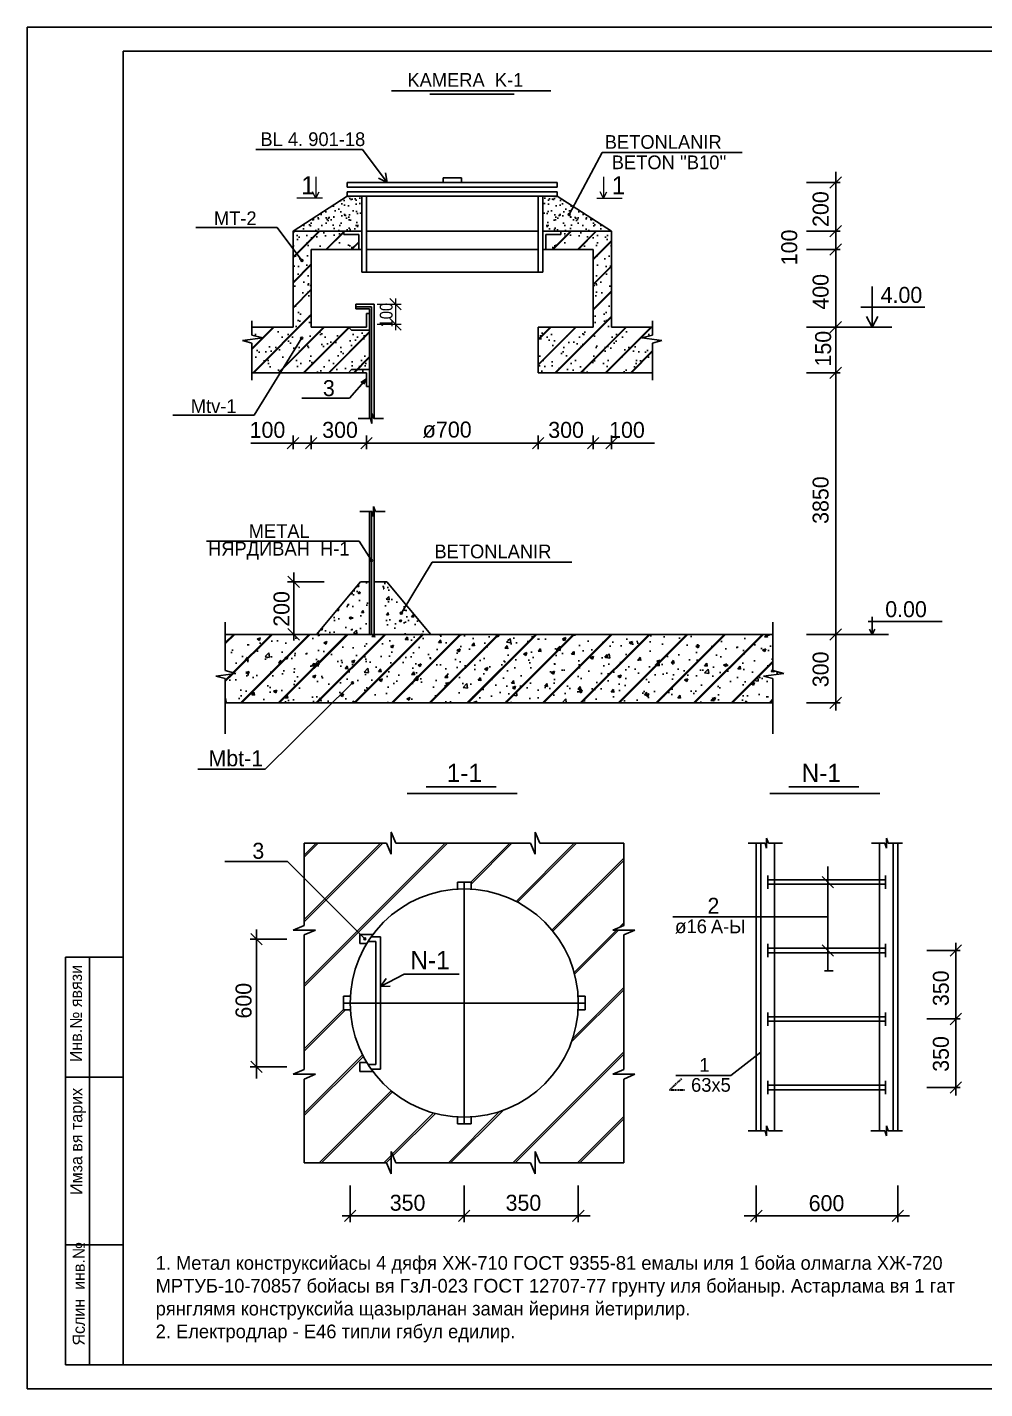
# Model space of a CAD drawing. Header units: millimetres. Extents: x 1177285 to 1225570, y -905119 to -683091.
# Drawn here: x 1183360 to 1204339, y -905119 to -875299 of the extents above; entities that cross this region are included whole.
import ezdxf

# ---------------------------------------------------------------- set-up
doc = ezdxf.new("R2010")
doc.units = ezdxf.units.MM
doc.linetypes.add('ACAD_ISO03W100', pattern=[30, 12, -18])
doc.linetypes.add('DASHEDX2', pattern=[38.1, 25.4, -12.7])
doc.styles.add('CP_ATTR', font='A3TI(LA).TTF')
doc.styles.get("Standard").update_dxf_attribs({"font": 'a3ar(la).ttf'})
doc.styles.add('style3', font='ARIAAL_.TTF', dxfattribs={"height": 300})
doc.styles.add('yazitipi', font='ARIALN.TTF')
doc.dimstyles.new('sevda', dxfattribs={"dimscale": 100, "dimtxt": 2.8, "dimasz": 2.5, "dimexe": 1.25, "dimexo": 0.625, "dimtad": 1, "dimtxsty": 'yazitipi', "dimblk": 'OBLIQUE', "dimcen": 2.5, "dimdle": 1.25, "dimclrd": 253, "dimclre": 253, "dimclrt": 73, "dimaunit": 1, "dimadec": 3, "dimazin": 0, "dimtfac": 1, "dimtmove": 1, "dimatfit": 3, "dimfxl": 1, "dimlwd": 13, "dimlwe": 13, "dimarcsym": 0})

# ---------------------------------------------------------------- blocks, each defined once
blk = doc.blocks.new('_Oblique')
at = {"color": 0, "linetype": 'ByBlock', "lineweight": -2}
blk.add_line((-0.5, -0.5), (0.5, 0.5), dxfattribs=at)
blk = doc.blocks.new('*D33')
at = {"color": 253, "lineweight": 13, "ltscale": 15, "transparency": 16777216}
for p, q in [((1191024, -881366), (1191556, -881366)), ((1191431, -881241), (1191431, -881930)), ((1191024, -881805), (1191556, -881805))]:
    blk.add_line(p, q, dxfattribs=at)
at = {"layer": 'Defpoints', "color": 0, "lineweight": 30, "ltscale": 15, "transparency": 16777216}
for p in [(1190961, -881366), (1190961, -881805), (1191431, -881805)]:
    blk.add_point(p, dxfattribs=at)
at = {"color": 253, "lineweight": 13, "ltscale": 15, "transparency": 16777216, "xscale": 250, "yscale": 250, "zscale": 250}
for p, rotation in [((1191431, -881366), 90), ((1191431, -881805), 270)]:
    blk.add_blockref('_Oblique', p, dxfattribs=dict(at, rotation=rotation))
at = {"color": 73, "ltscale": 15, "transparency": 16777216, "insert": (1191226, -881604), "char_height": 280, "attachment_point": 5, "rotation": 90, "style": 'yazitipi'}
blk.add_mtext('{\\fArial Narrow|b0|i0|c238|p34;100}', dxfattribs=at)
blk = doc.blocks.new('ntnntyht')
at = {"color": 1, "lineweight": 25}
blk.add_line((1961564, -20955), (2003567, -20955), dxfattribs=at)
at = {"lineweight": 25}
for p, q in [((1961564, -50629), (1961564, -20955)), ((1963654, -41225), (1962400, -41225)), ((1963656, -43837), (1962402, -43837)), ((1963656, -47494), (1962402, -47494)), ((1963654, -50106), (1962400, -50106)), ((2003567, -50629), (1961564, -50629))]:
    blk.add_line(p, q, dxfattribs=at)
at = {"color": 1, "lineweight": 25, "ltscale": 15}
blk.add_line((2003045, -21477), (1963653, -21477), dxfattribs=at)
at = {"lineweight": 25, "ltscale": 15}
for q in [(1963654, -21476), (2003045, -50106)]:
    blk.add_line((1963654, -50106), q, dxfattribs=at)
at = {"lineweight": 25, "ltscale": 0.25}
for p, q in [((1962400, -50106), (1962400, -41225)), ((1962922, -50107), (1962922, -41225))]:
    blk.add_line(p, q, dxfattribs=at)
at = {"lineweight": 25, "char_height": 261.21, "width": 6227.25, "attachment_point": 1, "rotation": 90, "style": 'CP_ATTR'}
for s, insert in [('\\pt3143;Инв.№ явязи', (1962497, -43510)), ('\\pt3143;Имза вя тарих', (1962505, -46404)), ('\\pt3143;Яслин  инв.№', (1962558, -49687))]:
    blk.add_mtext(s, dxfattribs=dict(at, insert=insert))

msp = doc.modelspace()

# ---------------------------------------------------------------- hatches: boundary and pattern name
h = msp.add_hatch()
h.set_pattern_fill('AR-SAND', color=0, scale=5, style=0)
h.set_pattern_definition([(37.5, (574883.32, -843051.79), (-8.000156, 244.70662), [0, -193.04, 0, -215.9, 0, -206.375]), (7.5, (574883.32, -843051.8), (224.76164, 358.41255), [0, -104.14, 0, -173.99, 0, -66.675]), (327.5, (574727.11, -843051.79), (395.496185, 0.71859), [0, -63.5, 0, -228.6, 0, -298.45]), (317.5, (574727.1, -843051.8), (381.77823, 111.46466), [0, -31.75, 0, -149.86, 0, -171.45])])
h.paths.add_polyline_path([(1190691.142, -879000.649), (1190372.288, -879000.649), (1189183.282, -879765.57), (1190691.142, -879765.57)])
h = msp.add_hatch()
h.set_pattern_fill('AR-SAND', color=0, scale=5, style=0)
h.set_pattern_definition([(142.5, (1810461.25, -843051.79), (8.000156, 244.70662), [0, -193.04, 0, -215.9, 0, -206.375]), (172.5, (1810461.25, -843051.8), (-224.76164, 358.41255), [0, -104.14, 0, -173.99, 0, -66.675]), (212.5, (1810617.46, -843051.79), (-395.496185, 0.71859), [0, -63.5, 0, -228.6, 0, -298.45]), (222.5, (1810617.46, -843051.8), (-381.77823, 111.46466), [0, -31.75, 0, -149.86, 0, -171.45])])
h.paths.add_polyline_path([(1194653.433, -879000.649), (1194972.288, -879000.649), (1196161.293, -879765.57), (1194653.433, -879765.57)])
for points in [[(1195257.292, -879397.877, 1), (1195212.76, -879397.877, 1)], [(1195225.026, -879397.877, 1), (1195245.026, -879397.877, 1)], [(1189401.629, -880405.639, 1), (1189357.098, -880405.639, 1)], [(1189369.363, -880405.639, 1), (1189389.363, -880405.639, 1)], [(1189395.042, -882110.354, 1), (1189350.511, -882110.354, 1)], [(1189369.363, -882102.83, 1), (1189389.363, -882102.83, 1)], [(1190924.48, -886976.666, 1), (1190879.948, -886976.666, 1)], [(1190892.214, -886976.666, 1), (1190912.214, -886976.666, 1)], [(1191578.188, -888130.783, 1), (1191533.656, -888130.783, 1)], [(1191540.765, -888139.35, 1), (1191560.765, -888139.35, 1)], [(1190507.713, -889657.804, 1), (1190463.182, -889657.804, 1)], [(1190475.448, -889657.804, 1), (1190495.448, -889657.804, 1)], [(1190778.98, -895263.123, 1), (1190734.449, -895263.123, 1)], [(1190746.714, -895263.123, 1), (1190766.714, -895263.123, 1)]]:
    msp.add_hatch(color=0).paths.add_polyline_path(points)
h = msp.add_hatch()
h.set_pattern_fill('JIS_LC_8', color=0, scale=50, style=0)
h.set_pattern_definition([(45, (572783.32, -843151.8), (-275.77164, 275.77164), []), (45, (572803.32, -843151.8), (-275.77164, 275.77164), [])])
h.paths.add_polyline_path([(1190621.638, -880165.57), (1190621.638, -879835.57), (1190294.271, -879835.57), (1190294.271, -879765.57), (1189183.282, -879765.57), (1189183.282, -881865.57), (1188283.282, -881865.57), (1188283.282, -882042.321), (1188518.723, -882101.941), (1188078.314, -882161.148), (1188283.282, -882217.738), (1188283.282, -882865.57), (1190399.92, -882865.57), (1190463.776, -882865.57), (1190861.142, -882865.57), (1190861.142, -881935.57), (1190463.776, -881935.57), (1190399.92, -881865.57), (1189583.282, -881865.57), (1189583.282, -880165.57)])
h.paths.add_polyline_path([(1195049.979, -879765.57), (1195049.979, -879835.57), (1194722.612, -879835.57), (1194722.612, -880165.57), (1195761.293, -880165.57), (1195761.293, -881865.57), (1194553.433, -881865.57), (1194553.433, -882865.57), (1197061.293, -882865.57), (1197061.293, -882217.738), (1197266.261, -882161.148), (1196825.852, -882101.941), (1197061.293, -882042.321), (1197061.293, -881865.57), (1196161.293, -881865.57), (1196161.293, -879765.57)])
h = msp.add_hatch()
h.set_pattern_fill('AR-SAND', color=0, scale=9, style=0)
h.set_pattern_definition([(37.5, (574883.32, -843051.8), (-14.40028, 440.47191), [0, -347.472, 0, -388.62, 0, -371.475]), (7.5, (574883.3, -843051.8), (404.57095, 645.1426), [0, -187.452, 0, -313.182, 0, -120.015]), (327.5, (574602.14, -843051.8), (711.89313, 1.29347), [0, -114.3, 0, -411.48, 0, -537.21]), (317.5, (574602.14, -843051.8), (687.2008, 200.6364), [0, -57.15, 0, -269.748, 0, -308.61])])
h.paths.add_polyline_path([(1189583.282, -880165.57), (1190621.638, -880165.57), (1190621.638, -879835.57), (1190294.271, -879835.57), (1190294.271, -879765.57), (1189183.282, -879765.57), (1189183.282, -881865.57), (1188283.282, -881865.57), (1188283.282, -882042.321), (1188518.723, -882101.941), (1188078.314, -882161.148), (1188283.282, -882217.738), (1188283.282, -882865.57), (1190399.92, -882865.57), (1190463.776, -882865.57), (1190861.142, -882865.57), (1190861.142, -881935.57), (1190463.776, -881935.57), (1190399.92, -881865.57), (1189583.282, -881865.57)])
h = msp.add_hatch()
h.set_pattern_fill('AR-SAND', color=0, scale=9, style=0)
h.set_pattern_definition([(142.5, (1810461.25, -843051.8), (14.40028, 440.47191), [0, -347.472, 0, -388.62, 0, -371.475]), (172.5, (1810461.25, -843051.8), (-404.57095, 645.1426), [0, -187.452, 0, -313.182, 0, -120.015]), (212.5, (1810742.43, -843051.8), (-711.89313, 1.29347), [0, -114.3, 0, -411.48, 0, -537.21]), (222.5, (1810742.43, -843051.8), (-687.2008, 200.6364), [0, -57.15, 0, -269.748, 0, -308.61])])
h.paths.add_polyline_path([(1195761.293, -880165.57), (1194722.937, -880165.57), (1194722.937, -879835.57), (1195050.304, -879835.57), (1195050.304, -879765.57), (1196161.293, -879765.57), (1196161.293, -881865.57), (1197061.293, -881865.57), (1197061.293, -882042.321), (1196825.852, -882101.941), (1197266.261, -882161.148), (1197061.293, -882217.738), (1197061.293, -882865.57), (1194944.655, -882865.57), (1194880.799, -882865.57), (1194553.433, -882865.57), (1194553.433, -881935.57), (1194880.799, -881935.57), (1194944.655, -881865.57), (1195761.293, -881865.57)])
h = msp.add_hatch()
h.set_pattern_fill('AR-CONC', color=0, scale=3, style=0)
h.set_pattern_definition([(50, (1189697.5, -888596), (546.554, -47.82), [57.15, -628.65]), (355, (1189697.5, -888596), (-105.73, 573.17), [45.72, -502.92]), (100.45, (1189743.04, -888600), (440.83, 525.35), [48.57, -534.27]), (46.184, (1189697.5, -888443.6), (813.24, -126.13), [85.72, -942.97]), (96.636, (1189765.3, -888454.1), (712.21, 742.28), [72.85, -801.4]), (351.184, (1189697.5, -888443.6), (712.21, 742.28), [68.58, -754.38]), (21, (1189773.7, -888481.7), (454.845, -306.8), [57.15, -628.65]), (326, (1189773.7, -888481.7), (185.41, 552.56), [45.72, -502.92]), (71.451, (1189811.6, -888507.3), (640.25, 245.77), [48.57, -534.27]), (37.5, (1189697.5, -888596.02), (9.266, 253.665), [0, -496.824, 0, -510.54, 0, -504.825]), (7.5, (1189697.5, -888596.02), (200.46, 300.542), [0, -291.084, 0, -485.394, 0, -192.405]), (327.5, (1189527.57, -888596.02), (406.772, -17.186), [0, -190.5, 0, -594.36, 0, -788.67]), (317.5, (1189451.37, -888596.02), (444.388, 76.28), [0, -247.65, 0, -394.716, 0, -560.07])])
h.paths.add_polyline_path([(1190861.142, -887446.505), (1190661.142, -887446.505), (1189697.496, -888596.02), (1190861.142, -888596.02)])
edge = h.paths.add_edge_path()
edge.add_line((1191567.406, -888111.707), (1191661.791, -887954.916))
edge.add_line((1191661.791, -887954.916), (1191235.587, -887446.505))
edge.add_line((1191235.587, -887446.505), (1191161.142, -887446.505))
edge.add_line((1191161.142, -887446.505), (1191161.142, -888596.02))
edge.add_line((1191161.142, -888596.02), (1192199.233, -888596.02))
edge.add_line((1192199.233, -888596.02), (1191661.791, -887954.916))
edge.add_line((1191661.791, -887954.916), (1191567.406, -888111.707))
edge.add_arc((1191555.922, -888130.783), 22.266, 0, 58.9527406, ccw=False)
edge.add_arc((1191555.922, -888130.783), 22.266, 180, 360, ccw=False)
edge.add_arc((1191555.922, -888130.783), 22.266, 58.9527406, 180, ccw=False)
h = msp.add_hatch()
h.set_pattern_fill('JIS_LC_8', color=0, scale=75, style=0)
h.set_pattern_definition([(45, (573122.7, -843151.8), (-413.65747, 413.65747), []), (45, (573152.7, -843151.8), (-413.65747, 413.65747), [])])
h.paths.add_polyline_path([(1199697.496, -890096.02), (1199697.496, -889565.976), (1199492.528, -889509.386), (1199932.937, -889450.179), (1199697.496, -889390.559), (1199697.496, -888596.02), (1187697.496, -888596.02), (1187697.496, -889390.559), (1187932.937, -889450.179), (1187492.528, -889509.386), (1187697.496, -889565.976), (1187697.496, -890096.02)])
h = msp.add_hatch()
h.set_pattern_fill('AR-CONC', color=0, scale=4, style=0)
h.set_pattern_definition([(50, (575222.7, -843051.8), (728.7387, -63.75634), [76.2, -838.2]), (355, (575222.7, -843051.8), (-140.9713, 764.2266), [60.96, -670.56]), (100.451, (575283.45, -843057.1), (587.77, 700.46675), [64.76, -712.36]), (46.1842, (575222.7, -842848.6), (1084.3162, -168.1693), [114.3, -1257.3]), (96.6356, (575313.1, -842862.6), (949.617, 989.7022), [97.14, -1068.54]), (351.184, (575222.7, -842848.6), (949.6184, 989.7005), [91.44, -1005.84]), (21, (575324.3, -842899.4), (606.4595, -409.0621), [76.2, -838.2]), (326, (575324.3, -842899.4), (247.2081, 736.7519), [60.96, -670.56]), (71.4514, (575374.86, -842933.5), (853.666, 327.6914), [64.76, -712.36]), (37.5, (575222.72, -843051.79), (12.35441, 338.22016), [0, -662.432, 0, -680.72, 0, -673.1]), (7.5, (575222.72, -843051.8), (267.27865, 400.7223), [0, -388.112, 0, -647.192, 0, -256.54]), (327.5, (574996.16, -843051.79), (542.36238, -22.91498), [0, -254, 0, -792.48, 0, -1051.56]), (317.5, (574894.56, -843051.8), (592.51673, 101.70596), [0, -330.2, 0, -526.288, 0, -746.76])])
h.paths.add_polyline_path([(1199697.496, -890096.02), (1199697.496, -889565.976), (1199492.528, -889509.386), (1199932.937, -889450.179), (1199697.496, -889390.559), (1199697.496, -888596.02), (1187697.496, -888596.02), (1187697.496, -889390.559), (1187932.937, -889450.179), (1187492.528, -889509.386), (1187697.496, -889565.976), (1187697.496, -890096.02)])
h = msp.add_hatch()
h.set_pattern_fill('JIS_LC_20A', color=0, scale=50, style=0)
h.set_pattern_definition([(45, (574853.9, -841908.7), (-707.1068, 707.1068), []), (45, (574903.9, -841908.7), (-707.1068, 707.1068), [])])
h.paths.add_polyline_path([(1196428.704, -893169.744), (1194593.939, -893169.744), (1194490.528, -892925.173), (1194490.528, -893411.282), (1194385.31, -893169.744), (1191437.334, -893169.744), (1191333.922, -892925.173), (1191333.922, -893411.282), (1191228.704, -893169.744), (1189428.704, -893169.744), (1189428.704, -893933.642), (1190663.883, -895170.189), (1190933.568, -895170.189, -0.220277302), (1192783.568, -894174.693), (1192783.568, -894022.19), (1193083.568, -894022.19), (1193083.568, -894174.693, -0.379466853), (1195429.064, -896520.189), (1195581.567, -896520.189), (1195581.567, -896820.189), (1195429.064, -896820.189, -0.379466853), (1193083.568, -899165.685), (1193083.568, -899318.188), (1192783.568, -899318.188), (1192783.568, -899165.685, -0.220277302), (1190933.568, -898170.189), (1190650.583, -898170.189), (1190650.583, -897970.189), (1190798.152, -897970.189, -0.122308188), (1190438.072, -896820.189), (1190285.569, -896820.189), (1190285.569, -896520.189), (1190438.072, -896520.189, -0.122308188), (1190798.152, -895370.189), (1190650.583, -895370.189), (1190650.583, -895156.873), (1189428.704, -893933.642), (1189428.704, -894969.744), (1189187.167, -895074.962), (1189673.276, -895074.962), (1189428.704, -895178.373), (1189428.704, -898126.35), (1189187.167, -898231.568), (1189673.276, -898231.568), (1189428.704, -898334.979), (1189428.704, -900169.744), (1191228.704, -900169.744), (1191333.922, -900411.282), (1191333.922, -899925.173), (1191437.334, -900169.744), (1194385.31, -900169.744), (1194490.528, -900411.282), (1194490.528, -899925.173), (1194593.939, -900169.744), (1196428.704, -900169.744), (1196428.704, -898334.979), (1196673.276, -898231.568), (1196187.167, -898231.568), (1196428.704, -898126.35), (1196428.704, -895178.373), (1196673.276, -895074.962), (1196187.167, -895074.962), (1196428.704, -894969.744)])

# ---------------------------------------------------------------- linework, layer by layer
at = {"color": 0}
for p, q in [((1194832.638, -876691.762), (1191337.431, -876691.762)), ((1194027.828, -876761.298), (1192183.723, -876761.298)), ((1190707.6, -877978.086), (1188366.128, -877978.086)), ((1191248.075, -878700.649), (1190707.6, -877978.086)), ((1195235.026, -879397.877), (1195959.608, -878045.839)), ((1195959.608, -878045.839), (1199022.521, -878045.839)), ((1191248.075, -878700.649), (1191208.063, -878488.978)), ((1201072.608, -878467.258), (1201072.608, -890265.301)), ((1190372.288, -878700.649), (1194972.288, -878700.649)), ((1190372.288, -878800.649), (1190372.288, -878700.649)), ((1194972.288, -878700.649), (1190372.288, -878700.649)), ((1191248.075, -878700.649), (1191056.326, -878602.477)), ((1192472.288, -878600.568), (1192872.288, -878600.568)), ((1192472.288, -878600.568), (1192472.288, -878700.568)), ((1192872.288, -878600.568), (1192872.288, -878700.568)), ((1194972.288, -878700.649), (1194972.288, -878800.649)), ((1194972.288, -878800.649), (1194972.288, -878700.649)), ((1189183.282, -879765.57), (1190372.288, -879000.649)), ((1190372.288, -878800.649), (1194972.288, -878800.649)), ((1194972.288, -878800.649), (1190372.288, -878800.649)), ((1190372.288, -879000.649), (1190372.288, -878900.649)), ((1190372.288, -878900.649), (1194972.288, -878900.649)), ((1194972.288, -878900.649), (1190372.288, -878900.649)), ((1190372.288, -879000.649), (1194972.288, -879000.649)), ((1194972.288, -879000.649), (1190372.288, -879000.649)), ((1190691.142, -880665.57), (1190691.142, -879000.649)), ((1190791.142, -880665.57), (1190791.142, -879000.649)), ((1194553.433, -880665.57), (1194553.433, -879000.649)), ((1194653.433, -880665.57), (1194653.433, -879000.649)), ((1194972.288, -878900.649), (1194972.288, -879000.649)), ((1194972.288, -879000.649), (1194972.288, -878900.649)), ((1196161.293, -879765.57), (1194972.288, -879000.649)), ((1188838.888, -879683.077), (1187053.533, -879683.077)), ((1189379.363, -880405.639), (1188838.888, -879683.077)), ((1190691.142, -879765.57), (1189183.282, -879765.57)), ((1189183.282, -881865.57), (1189183.282, -879765.57)), ((1190294.271, -879835.57), (1190294.271, -879765.57)), ((1190621.638, -879835.57), (1190294.271, -879835.57)), ((1190621.638, -880165.57), (1190621.638, -879835.57)), ((1190621.638, -880165.57), (1190621.638, -879835.57)), ((1191091.142, -879765.57), (1190791.142, -879765.57)), ((1190791.142, -879765.57), (1194553.433, -879765.57)), ((1194253.433, -879765.57), (1194553.433, -879765.57)), ((1194653.433, -879765.57), (1196161.293, -879765.57)), ((1194722.612, -879835.57), (1195049.979, -879835.57)), ((1194722.612, -880165.57), (1194722.612, -879835.57)), ((1195049.979, -879835.57), (1195049.979, -879765.57)), ((1196161.293, -881865.57), (1196161.293, -879765.57)), ((1189583.282, -881865.57), (1189583.282, -880165.57)), ((1189583.282, -880165.57), (1190691.142, -880165.57)), ((1190791.142, -880165.57), (1191091.142, -880165.57)), ((1190791.142, -880165.57), (1194553.433, -880165.57)), ((1194553.433, -880165.57), (1194253.433, -880165.57)), ((1195761.293, -880165.57), (1194653.433, -880165.57)), ((1195761.293, -881865.57), (1195761.293, -880165.57)), ((1190691.142, -880665.57), (1194653.433, -880665.57)), ((1190561.142, -881465.57), (1190561.142, -881365.57)), ((1190561.142, -881365.57), (1190961.142, -881365.57)), ((1190561.142, -881425.57), (1190901.142, -881425.57)), ((1190861.142, -881465.57), (1190561.142, -881465.57)), ((1190861.142, -883865.57), (1190861.142, -881465.57)), ((1190901.142, -883865.57), (1190901.142, -881425.57)), ((1190961.142, -881365.57), (1190961.142, -883865.57)), ((1190791.142, -881865.57), (1190791.142, -881565.57)), ((1190791.142, -881565.57), (1190861.142, -881565.57)), ((1188283.282, -881865.57), (1189183.282, -881865.57)), ((1189583.282, -881865.57), (1190791.142, -881865.57)), ((1190463.776, -881935.57), (1190399.92, -881865.57)), ((1190861.142, -881935.57), (1190463.776, -881935.57)), ((1195761.293, -881865.57), (1194553.433, -881865.57)), ((1194553.433, -881865.57), (1194553.433, -882865.57)), ((1197061.293, -881865.57), (1196161.293, -881865.57)), ((1189379.363, -882102.83), (1188333.156, -883797.87)), ((1188283.282, -882865.57), (1190791.142, -882865.57)), ((1190463.776, -882795.57), (1190399.92, -882865.57)), ((1190861.142, -882795.57), (1190463.776, -882795.57)), ((1190861.142, -882795.57), (1190463.776, -882795.57)), ((1190791.142, -882865.57), (1190791.142, -883165.57)), ((1197061.293, -882865.57), (1194553.433, -882865.57)), ((1190791.142, -882999.969), (1190419.219, -883422.858)), ((1190791.142, -882999.969), (1190669.122, -883082.258)), ((1190791.142, -882999.969), (1190734.793, -883119.751)), ((1190791.142, -883165.57), (1190861.142, -883165.57)), ((1190419.219, -883422.858), (1189374.326, -883422.858)), ((1188333.156, -883797.87), (1186547.8, -883797.87)), ((1190911.142, -883975.363), (1190911.142, -883755.777)), ((1190911.142, -883755.777), (1190911.142, -883975.363)), ((1190911.142, -883755.777), (1190951.799, -883864.848)), ((1190611.563, -883864.848), (1190879.739, -883864.848)), ((1190911.142, -883975.363), (1190879.739, -883864.848)), ((1190951.799, -883864.848), (1191166.554, -883864.848)), ((1190648.272, -885905.128), (1190916.448, -885905.128)), ((1190861.142, -888596.02), (1190861.142, -885905.128)), ((1190901.142, -888596.02), (1190901.142, -885905.128)), ((1190947.852, -886015.643), (1190916.448, -885905.128)), ((1190947.852, -886015.643), (1190947.852, -885796.058)), ((1190947.852, -885796.058), (1190947.852, -886015.643)), ((1190947.852, -885796.058), (1190988.509, -885905.128)), ((1190961.142, -885831.713), (1190961.142, -888596.02)), ((1190988.509, -885905.128), (1191203.263, -885905.128)), ((1190861.142, -888596.02), (1190861.142, -886096.02)), ((1190635.932, -886556.604), (1187284.977, -886556.604)), ((1190902.214, -886976.666), (1190635.932, -886556.604)), ((1191550.765, -888139.35), (1192228.415, -887013.655)), ((1192228.415, -887013.655), (1195291.328, -887013.655)), ((1189197.872, -888730.517), (1189197.872, -887238.77)), ((1189197.872, -888730.517), (1189197.872, -887238.77)), ((1189697.496, -888596.02), (1190661.142, -887446.505)), ((1190661.142, -887446.505), (1190861.142, -887446.505)), ((1191235.587, -887446.505), (1190961.142, -887446.505)), ((1192199.233, -888596.02), (1191235.587, -887446.505)), ((1187697.496, -888596.02), (1199697.496, -888596.02)), ((1190485.448, -889657.804), (1188571.397, -891548.791)), ((1199697.496, -890096.02), (1187697.496, -890096.02)), ((1188571.397, -891548.791), (1187097.095, -891548.791)), ((1191681.316, -892083.114), (1194093.638, -892083.114)), ((1199627.223, -892083.114), (1202039.545, -892083.114)), ((1191333.922, -893411.282), (1191333.922, -892925.173)), ((1191333.922, -892925.173), (1191437.334, -893169.744)), ((1194490.528, -893411.282), (1194490.528, -892925.173)), ((1194490.528, -892925.173), (1194593.939, -893169.744)), ((1199558.98, -893280.259), (1199558.98, -893060.674)), ((1199558.98, -893060.674), (1199558.98, -893280.259)), ((1199558.98, -893060.674), (1199599.637, -893169.744)), ((1202184.157, -893280.259), (1202184.157, -893060.674)), ((1202184.157, -893060.674), (1202184.157, -893280.259)), ((1202184.157, -893060.674), (1202224.814, -893169.744)), ((1189428.704, -893169.744), (1191228.704, -893169.744)), ((1189428.704, -893169.744), (1189428.704, -894969.744)), ((1191228.704, -893169.744), (1191333.922, -893411.282)), ((1191437.334, -893169.744), (1194385.31, -893169.744)), ((1194385.31, -893169.744), (1194490.528, -893411.282)), ((1196428.704, -893169.744), (1194593.939, -893169.744)), ((1196428.704, -893169.744), (1196428.704, -894969.744)), ((1199151.859, -893169.744), (1199527.577, -893169.744)), ((1199333.664, -893169.744), (1199333.664, -899469.707)), ((1199433.664, -893169.744), (1199433.664, -899469.707)), ((1199558.98, -893280.259), (1199527.577, -893169.744)), ((1199599.637, -893169.744), (1199908.434, -893169.744)), ((1199733.664, -893169.744), (1199733.664, -899469.707)), ((1201859.343, -893169.744), (1202152.754, -893169.744)), ((1202033.664, -893169.744), (1202033.664, -899469.744)), ((1202184.157, -893280.259), (1202152.754, -893169.744)), ((1202224.814, -893169.744), (1202533.611, -893169.744)), ((1202333.664, -893169.744), (1202333.664, -899469.744)), ((1202433.664, -893169.744), (1202433.664, -899469.744)), ((1189065.312, -893569.847), (1187692.31, -893569.847)), ((1190756.714, -895263.123), (1189065.312, -893569.847)), ((1200899.122, -893679.448), (1200899.122, -895961.94)), ((1199588.221, -893874.183), (1199588.221, -894167.571)), ((1202162.677, -893969.744), (1199588.221, -893969.744)), ((1202162.677, -893874.183), (1202162.677, -894167.571)), ((1193083.568, -894022.19), (1192783.568, -894022.19)), ((1192783.568, -894022.19), (1192783.568, -894174.693)), ((1192933.568, -894170.189), (1192933.568, -894022.19)), ((1192933.568, -899170.189), (1192933.568, -894170.189)), ((1193083.568, -894022.19), (1193083.568, -894174.693)), ((1202162.677, -894069.744), (1199588.221, -894069.744)), ((1200899.122, -894784.487), (1197507.47, -894784.487)), ((1188380.394, -898326.897), (1188380.394, -895062.455)), ((1188380.394, -898326.897), (1188380.394, -895062.455)), ((1189428.704, -894969.744), (1189187.167, -895074.962)), ((1189187.167, -895074.962), (1189673.276, -895074.962)), ((1189673.276, -895074.962), (1189428.704, -895178.373)), ((1189428.704, -895178.373), (1189428.704, -898126.35)), ((1190650.583, -895170.189), (1190933.568, -895170.189)), ((1190650.583, -895370.189), (1190650.583, -895170.189)), ((1196428.704, -894969.744), (1196187.167, -895074.962)), ((1196187.167, -895074.962), (1196673.276, -895074.962)), ((1196673.276, -895074.962), (1196428.704, -895178.373)), ((1196428.704, -895178.373), (1196428.704, -898126.35)), ((1190650.583, -895370.189), (1190798.152, -895370.189)), ((1190829.406, -895320.189), (1190998.152, -895320.189)), ((1190897.027, -895220.189), (1191098.152, -895220.189)), ((1190998.152, -895320.189), (1190998.152, -898020.189)), ((1191098.152, -895220.189), (1191098.152, -898120.189)), ((1199588.221, -895374.183), (1199588.221, -895667.571)), ((1202162.677, -895469.744), (1199588.221, -895469.744)), ((1202162.677, -895374.183), (1202162.677, -895667.571)), ((1203706.824, -895352.982), (1203706.824, -898696.439)), ((1202162.677, -895569.744), (1199588.221, -895569.744)), ((1191098.152, -896307.733), (1191620.544, -896037.416)), ((1200826.456, -895961.94), (1201013.974, -895961.94)), ((1200826.456, -895961.94), (1201013.974, -895961.94)), ((1191098.152, -896307.733), (1191226.434, -896134.674)), ((1191098.152, -896307.733), (1191313.519, -896302.967)), ((1190285.569, -896520.189), (1190285.569, -896820.189)), ((1190285.569, -896520.189), (1190438.072, -896520.189)), ((1190433.568, -896670.189), (1190285.569, -896670.189)), ((1190433.568, -896670.189), (1195433.568, -896670.189)), ((1195581.567, -896520.189), (1195429.064, -896520.189)), ((1195433.568, -896670.189), (1195581.567, -896670.189)), ((1195581.567, -896820.189), (1195581.567, -896520.189)), ((1190285.569, -896820.189), (1190438.072, -896820.189)), ((1195581.567, -896820.189), (1195429.064, -896820.189)), ((1199588.221, -896874.183), (1199588.221, -897167.571)), ((1202162.677, -896969.744), (1199588.221, -896969.744)), ((1202162.677, -896874.183), (1202162.677, -897167.571)), ((1202162.677, -897069.744), (1199588.221, -897069.744)), ((1199433.391, -897743.046), (1198776.499, -898255.259)), ((1189428.704, -898126.35), (1189187.167, -898231.568)), ((1190650.583, -897970.189), (1190798.152, -897970.189)), ((1190650.583, -897970.189), (1190650.583, -898170.189)), ((1190650.583, -898170.189), (1190933.568, -898170.189)), ((1190829.406, -898020.189), (1190998.152, -898020.189)), ((1190897.027, -898120.189), (1191098.152, -898120.189)), ((1196428.704, -898126.35), (1196187.167, -898231.568)), ((1189187.167, -898231.568), (1189673.276, -898231.568)), ((1189673.276, -898231.568), (1189428.704, -898334.979)), ((1189428.704, -900169.744), (1189428.704, -898334.979)), ((1196187.167, -898231.568), (1196673.276, -898231.568)), ((1196673.276, -898231.568), (1196428.704, -898334.979)), ((1196428.704, -900169.744), (1196428.704, -898334.979)), ((1198776.499, -898255.259), (1197572.367, -898255.259)), ((1199588.221, -898374.183), (1199588.221, -898667.571)), ((1202162.677, -898469.744), (1199588.221, -898469.744)), ((1202162.677, -898374.183), (1202162.677, -898667.571)), ((1202162.677, -898569.744), (1199588.221, -898569.744)), ((1192783.568, -899318.188), (1192783.568, -899165.685)), ((1192783.568, -899318.188), (1193083.568, -899318.188)), ((1192933.568, -899170.189), (1192933.568, -899318.188)), ((1193083.568, -899318.188), (1193083.568, -899165.685)), ((1199558.98, -899580.223), (1199558.98, -899360.637)), ((1199558.98, -899360.637), (1199558.98, -899580.223)), ((1199558.98, -899360.637), (1199599.637, -899469.707)), ((1202184.157, -899580.223), (1202184.157, -899360.637)), ((1202184.157, -899360.637), (1202184.157, -899580.223)), ((1202184.157, -899360.637), (1202224.814, -899469.707)), ((1199151.859, -899469.707), (1199527.577, -899469.707)), ((1199558.98, -899580.223), (1199527.577, -899469.707)), ((1199599.637, -899469.707), (1199908.434, -899469.707)), ((1201843.728, -899469.707), (1202152.754, -899469.707)), ((1202184.157, -899580.223), (1202152.754, -899469.707)), ((1202224.814, -899469.707), (1202533.611, -899469.707)), ((1191333.922, -900411.282), (1191333.922, -899925.173)), ((1191333.922, -899925.173), (1191437.334, -900169.744)), ((1194490.528, -900411.282), (1194490.528, -899925.173)), ((1194490.528, -899925.173), (1194593.939, -900169.744)), ((1189428.704, -900169.744), (1191228.704, -900169.744)), ((1191228.704, -900169.744), (1191333.922, -900411.282)), ((1191437.334, -900169.744), (1194385.31, -900169.744)), ((1194385.31, -900169.744), (1194490.528, -900411.282)), ((1196428.704, -900169.744), (1194593.939, -900169.744))]:
    msp.add_line(p, q, dxfattribs=at)
at = {"color": 0, "lineweight": 15}
for p, q in [((1189680.413, -878574.194), (1189680.413, -879039.417)), ((1195983.756, -878574.194), (1195983.756, -879039.417)), ((1189825.617, -879039.417), (1189268.89, -879039.417)), ((1189680.413, -879039.417), (1189606.889, -878901.449)), ((1189680.413, -879039.417), (1189753.937, -878901.449)), ((1195838.552, -879039.417), (1196395.279, -879039.417)), ((1195983.756, -879039.417), (1195910.232, -878901.449)), ((1195983.756, -879039.417), (1196057.28, -878901.449))]:
    msp.add_line(p, q, dxfattribs=at)
at = {"color": 0, "lineweight": 25}
for p, q in [((1200435.46, -878700.649), (1201168.487, -878700.649)), ((1200435.46, -879765.57), (1201168.487, -879765.57)), ((1200435.46, -880165.57), (1201168.487, -880165.57)), ((1201871.612, -880979.122), (1201871.612, -881865.57)), ((1203022.331, -881431.972), (1201624.306, -881431.972)), ((1203022.331, -881431.972), (1201624.306, -881431.972)), ((1188283.282, -881727.313), (1188283.282, -882042.321)), ((1197061.293, -881727.313), (1197061.293, -882042.321)), ((1201871.612, -881865.57), (1201749.073, -881635.624)), ((1201871.612, -881865.57), (1201994.152, -881635.624)), ((1188518.723, -882101.941), (1188283.282, -882042.321)), ((1196825.852, -882101.941), (1197061.293, -882042.321)), ((1200435.46, -881865.57), (1202299.266, -881865.57)), ((1188078.314, -882161.148), (1188518.723, -882101.941)), ((1188283.282, -882217.738), (1188078.314, -882161.148)), ((1188283.282, -882217.738), (1188283.282, -883025.707)), ((1197266.261, -882161.148), (1196825.852, -882101.941)), ((1197061.293, -882217.738), (1197266.261, -882161.148)), ((1197061.293, -882217.738), (1197061.293, -883025.707)), ((1200435.46, -882865.57), (1201168.487, -882865.57)), ((1188255.329, -884407.14), (1197105.138, -884407.14)), ((1189183.282, -884539.715), (1189183.282, -884240.319)), ((1189583.282, -884539.715), (1189583.282, -884240.319)), ((1190791.142, -884539.715), (1190791.142, -884240.319)), ((1194553.433, -884539.715), (1194553.433, -884240.319)), ((1195761.293, -884539.715), (1195761.293, -884240.319)), ((1196161.293, -884539.715), (1196161.293, -884240.319)), ((1189065.298, -887446.505), (1189864.693, -887446.505)), ((1189065.298, -887446.505), (1189864.693, -887446.505)), ((1187697.496, -888325.646), (1187697.496, -889390.559)), ((1199697.496, -888325.646), (1199697.496, -889390.559)), ((1203404.173, -888314.526), (1201783.022, -888314.526)), ((1203404.173, -888314.526), (1201783.022, -888314.526)), ((1201871.612, -888208.72), (1201871.612, -888596.405)), ((1200435.46, -888596.405), (1202226.363, -888596.405)), ((1201871.612, -888596.405), (1201810.343, -888481.432)), ((1201871.612, -888596.405), (1201932.882, -888481.432)), ((1187492.528, -889509.386), (1187932.937, -889450.179)), ((1187697.496, -889565.976), (1187492.528, -889509.386)), ((1187932.937, -889450.179), (1187697.496, -889390.559)), ((1199492.528, -889509.386), (1199932.937, -889450.179)), ((1199697.496, -889565.976), (1199492.528, -889509.386)), ((1199932.937, -889450.179), (1199697.496, -889390.559)), ((1187697.496, -889565.976), (1187697.496, -890771.278)), ((1199697.496, -889565.976), (1199697.496, -890771.278)), ((1200435.46, -890096.02), (1201168.487, -890096.02)), ((1192102.642, -891938.318), (1193632.794, -891938.318)), ((1200048.549, -891938.318), (1201578.701, -891938.318)), ((1188247.82, -895270.189), (1189047.215, -895270.189)), ((1188247.82, -895270.189), (1189047.215, -895270.189)), ((1203069.675, -895519.358), (1203802.702, -895519.358)), ((1191620.544, -896037.416), (1192821.644, -896037.416)), ((1203069.675, -897019.744), (1203802.702, -897019.744)), ((1188247.82, -898070.189), (1189047.215, -898070.189)), ((1188247.82, -898070.189), (1189047.215, -898070.189)), ((1203069.675, -898519.358), (1203802.702, -898519.358)), ((1190433.568, -901466.424), (1190433.568, -900667.029)), ((1192933.568, -901466.424), (1192933.568, -900667.029)), ((1195433.833, -901466.424), (1195433.833, -900667.029)), ((1199333.664, -901466.424), (1199333.664, -900667.029)), ((1202433.664, -901466.424), (1202433.664, -900667.029)), ((1190261.036, -901333.85), (1195690.606, -901333.85)), ((1199064.656, -901333.85), (1202690.437, -901333.85))]:
    msp.add_line(p, q, dxfattribs=at)
at = {"color": 0, "linetype": 'DASHEDX2', "lineweight": 30}
for p, q in [((1197692.383, -898331.554), (1197430.824, -898573.772)), ((1197430.824, -898573.772), (1197757.174, -898573.772))]:
    msp.add_line(p, q, dxfattribs=at)
at = {"color": 0}
for centre, radius in [((1195235.026, -879397.877), 22.266), ((1195235.026, -879397.877), 10), ((1189379.363, -880405.639), 22.266), ((1189379.363, -880405.639), 10), ((1189372.776, -882110.354), 22.266), ((1189379.363, -882102.83), 10), ((1190902.214, -886976.666), 22.266), ((1190902.214, -886976.666), 10), ((1191555.922, -888130.783), 22.266), ((1191550.765, -888139.35), 10), ((1190485.448, -889657.804), 22.266), ((1190485.448, -889657.804), 10), ((1192933.568, -896670.189), 2500), ((1190756.714, -895263.123), 22.266), ((1190756.714, -895263.123), 10)]:
    msp.add_circle(centre, radius, dxfattribs=at)

# ---------------------------------------------------------------- block references
at = {"color": 3, "xscale": 1.004925508461463, "yscale": 1.004925508461463, "zscale": 1.004925508461463}
msp.add_blockref('ntnntyht', (-787866.274, -854240.805), dxfattribs=at)
at = {"color": 0, "lineweight": 25, "ltscale": 0.5, "yscale": 250, "zscale": 250}
for p, xscale, rotation in [((1201072.608, -878700.649), -250, 270), ((1201072.608, -879765.57), -250, 270), ((1201072.608, -880165.57), -250, 270), ((1201072.608, -881865.57), -250, 270), ((1201072.608, -882865.57), -250, 270), ((1189183.282, -884407.14), 250, 180), ((1189583.282, -884407.14), 250, 180), ((1190791.142, -884407.14), 250, 180), ((1194553.433, -884407.14), 250, 180), ((1195761.293, -884407.14), 250, 180), ((1196161.293, -884407.14), 250, 180), ((1189197.872, -887446.505), 250, 90), ((1189197.872, -887446.505), 250, 90), ((1189197.872, -888596.02), 250, 90), ((1189197.872, -888596.02), 250, 90), ((1201072.608, -888596.405), -250, 270), ((1201072.608, -890096.02), -250, 270), ((1200899.122, -894020.734), 250, 90), ((1188380.394, -895270.189), 250, 90), ((1188380.394, -895270.189), 250, 90), ((1200899.122, -895519.358), 250, 90), ((1203706.824, -895519.358), -250, 270), ((1203706.824, -897019.744), -250, 270), ((1188380.394, -898070.189), 250, 90), ((1188380.394, -898070.189), 250, 90), ((1203706.824, -898519.358), -250, 270), ((1190433.568, -901333.85), 250, 180), ((1192933.568, -901333.85), 250, 180), ((1195433.833, -901333.85), 250, 180), ((1199333.664, -901333.85), 250, 180), ((1202433.664, -901333.85), 250, 180)]:
    msp.add_blockref('_Oblique', p, dxfattribs=dict(at, xscale=xscale, rotation=rotation))

# ---------------------------------------------------------------- texts
at = {"color": 0, "lineweight": 25, "ltscale": 0.5, "attachment_point": 1}
for s, insert, char_height, width in [('KAMERA  K-1', (1191688.731, -876302.58), 300, 3169.03708), ('BL 4. 901-18', (1188468.34, -877600.467), 300, 2911.89941), ('MT-2', (1187449.525, -879332.987), 300, 36.46066), ('Mtv-1', (1186943.793, -883447.78), 300, 36.46066), ('{\\fArial|b0|i0|c204|p34;\\H0.8974x;ø\\fA3 Times AzLat|b0|i0|c204|p18;700}', (1192017.495, -883935.566), 390, 4843.73777), ('Mbt-1', (1187331.849, -891134.857), 350, 36.46066), ('{\\fArial|b0|i0|c204|p0;ø}16', (1197549.082, -894840.099), 300, 4843.73777), ('A-Ы', (1198338.89, -894841.739), 300, 36.46066), (' 63x5', (1197792.815, -898313.679), 300, 1505.95187)]:
    msp.add_mtext(s, dxfattribs=dict(at, insert=insert, char_height=char_height, width=width))
at = {"color": 0, "ltscale": 0.5, "char_height": 300, "attachment_point": 1}
for s, insert in [('BETONLANIR', (1196011.969, -877661.64)), ("BETON ''B10''", (1196165.798, -878107.341)), ('    METAL', (1187766.11, -886184.324)), ('НЯРДИВАН  Н-1', (1187321.244, -886569.556)), ('BETONLANIR', (1192280.776, -886629.456))]:
    msp.add_mtext(s, dxfattribs=dict(at, insert=insert))
at = {"color": 0, "lineweight": 25, "width": 3304.78713}
for s, insert, char_height, attachment_point in [('1', (1189364.334, -878561.189), 400, 1), ('1', (1196166.578, -878561.189), 400, 1), ('4.00', (1202058, -880986.598), 350, 1), ('100', (1189013.658, -883942.552), 350, 3), ('\\pt14;300', (1190604.043, -883942.552), 350, 3), ('\\pt14;300', (1195556.525, -883942.552), 350, 3), ('100', (1196890.27, -883942.552), 350, 3), ('0.00', (1202158.485, -887869.152), 350, 1), ('1-1', (1192551.284, -891431.1), 400, 1), ('N-1', (1200325.001, -891431.1), 400, 1), ('N-1', (1191753.877, -895530.198), 400, 1), ('\\pxt0.04;350', (1192083.533, -900869.262), 350, 3), ('\\pxt0.04;350', (1194621.425, -900869.262), 350, 3), ('\\pt14;600', (1201262.206, -900877.805), 350, 3)]:
    msp.add_mtext(s, dxfattribs=dict(at, insert=insert, char_height=char_height, attachment_point=attachment_point))
at = {"color": 0, "lineweight": 25, "char_height": 350, "width": 3304.78713, "attachment_point": 3, "rotation": 90}
for s, insert in [('200', (1200567.455, -878891.398)), ('100', (1199879.723, -879730.699)), ('400', (1200567.455, -880702.927)), ('150', (1200622.089, -881948.403)), ('3850', (1200567.455, -885134.823)), ('\\pt14;200', (1188755.466, -887648.608)), ('300', (1200567.455, -888971.851)), ('350', (1203201.67, -895956.524)), ('\\pt14;600', (1187923.827, -896229.401)), ('\\pt14;600', (1187923.827, -896229.401)), ('350', (1203201.67, -897395.19))]:
    msp.add_mtext(s, dxfattribs=dict(at, insert=insert))
at = {"color": 0, "linetype": 'ACAD_ISO03W100', "lineweight": 25, "ltscale": 0.5, "char_height": 300, "width": 5218.04363, "attachment_point": 1}
for insert in [(1189838.22, -883027.974), (1188292.021, -893160.906)]:
    msp.add_mtext('{\\H1.167x;3} ', dxfattribs=dict(at, insert=insert))
at = {"color": 0, "ltscale": 0.5, "width": 4935.19589, "attachment_point": 1}
for s, insert, char_height in [('2', (1198262.728, -894364.878), 350), ('1', (1198085.745, -897875.131), 300)]:
    msp.add_mtext(s, dxfattribs=dict(at, insert=insert, char_height=char_height))
at = {"insert": (1186173.562, -901712.507), "char_height": 300, "width": 18673.44608, "attachment_point": 1, "style": 'style3'}
msp.add_mtext('\\P1. Метал конструксийасы 4 дяфя ХЖ-710 {\\fArial|b0|i0|c204|p34;ГОСТ\\fArial|b0|i0|c0|p34; }9355-81 емалы иля 1 бойа олмагла ХЖ-720 МРТУБ-10-70857 бойасы вя {\\fArial|b0|i0|c204|p34;ГзЛ}-023 {\\fArial|b0|i0|c204|p34;ГОСТ} 12707-77 грунту иля бойаныр. Астарлама вя 1 гат рянглямя конструксийа щазырланан заман йериня йетирилир.\\P2. Електродлар - Е46 типли гябул едилир. ', dxfattribs=at)

# ---------------------------------------------------------------- dimensions: what is measured, and where the dimension line sits
at = {"ltscale": 15}
dim = msp.add_linear_dim(base=(1191431.477, -881804.92), p1=(1190961.142, -881365.57), p2=(1190961.142, -881804.92), angle=90, text='{\\fArial Narrow|b0|i0|c238|p34;100}', dimstyle='sevda', dxfattribs=at)
dim.commit()
dim.dimension.update_dxf_attribs({"geometry": '*D33', "text_midpoint": (1191431.477, -881603.962), "dimtype": 160})

doc.saveas('drawing.dxf')
